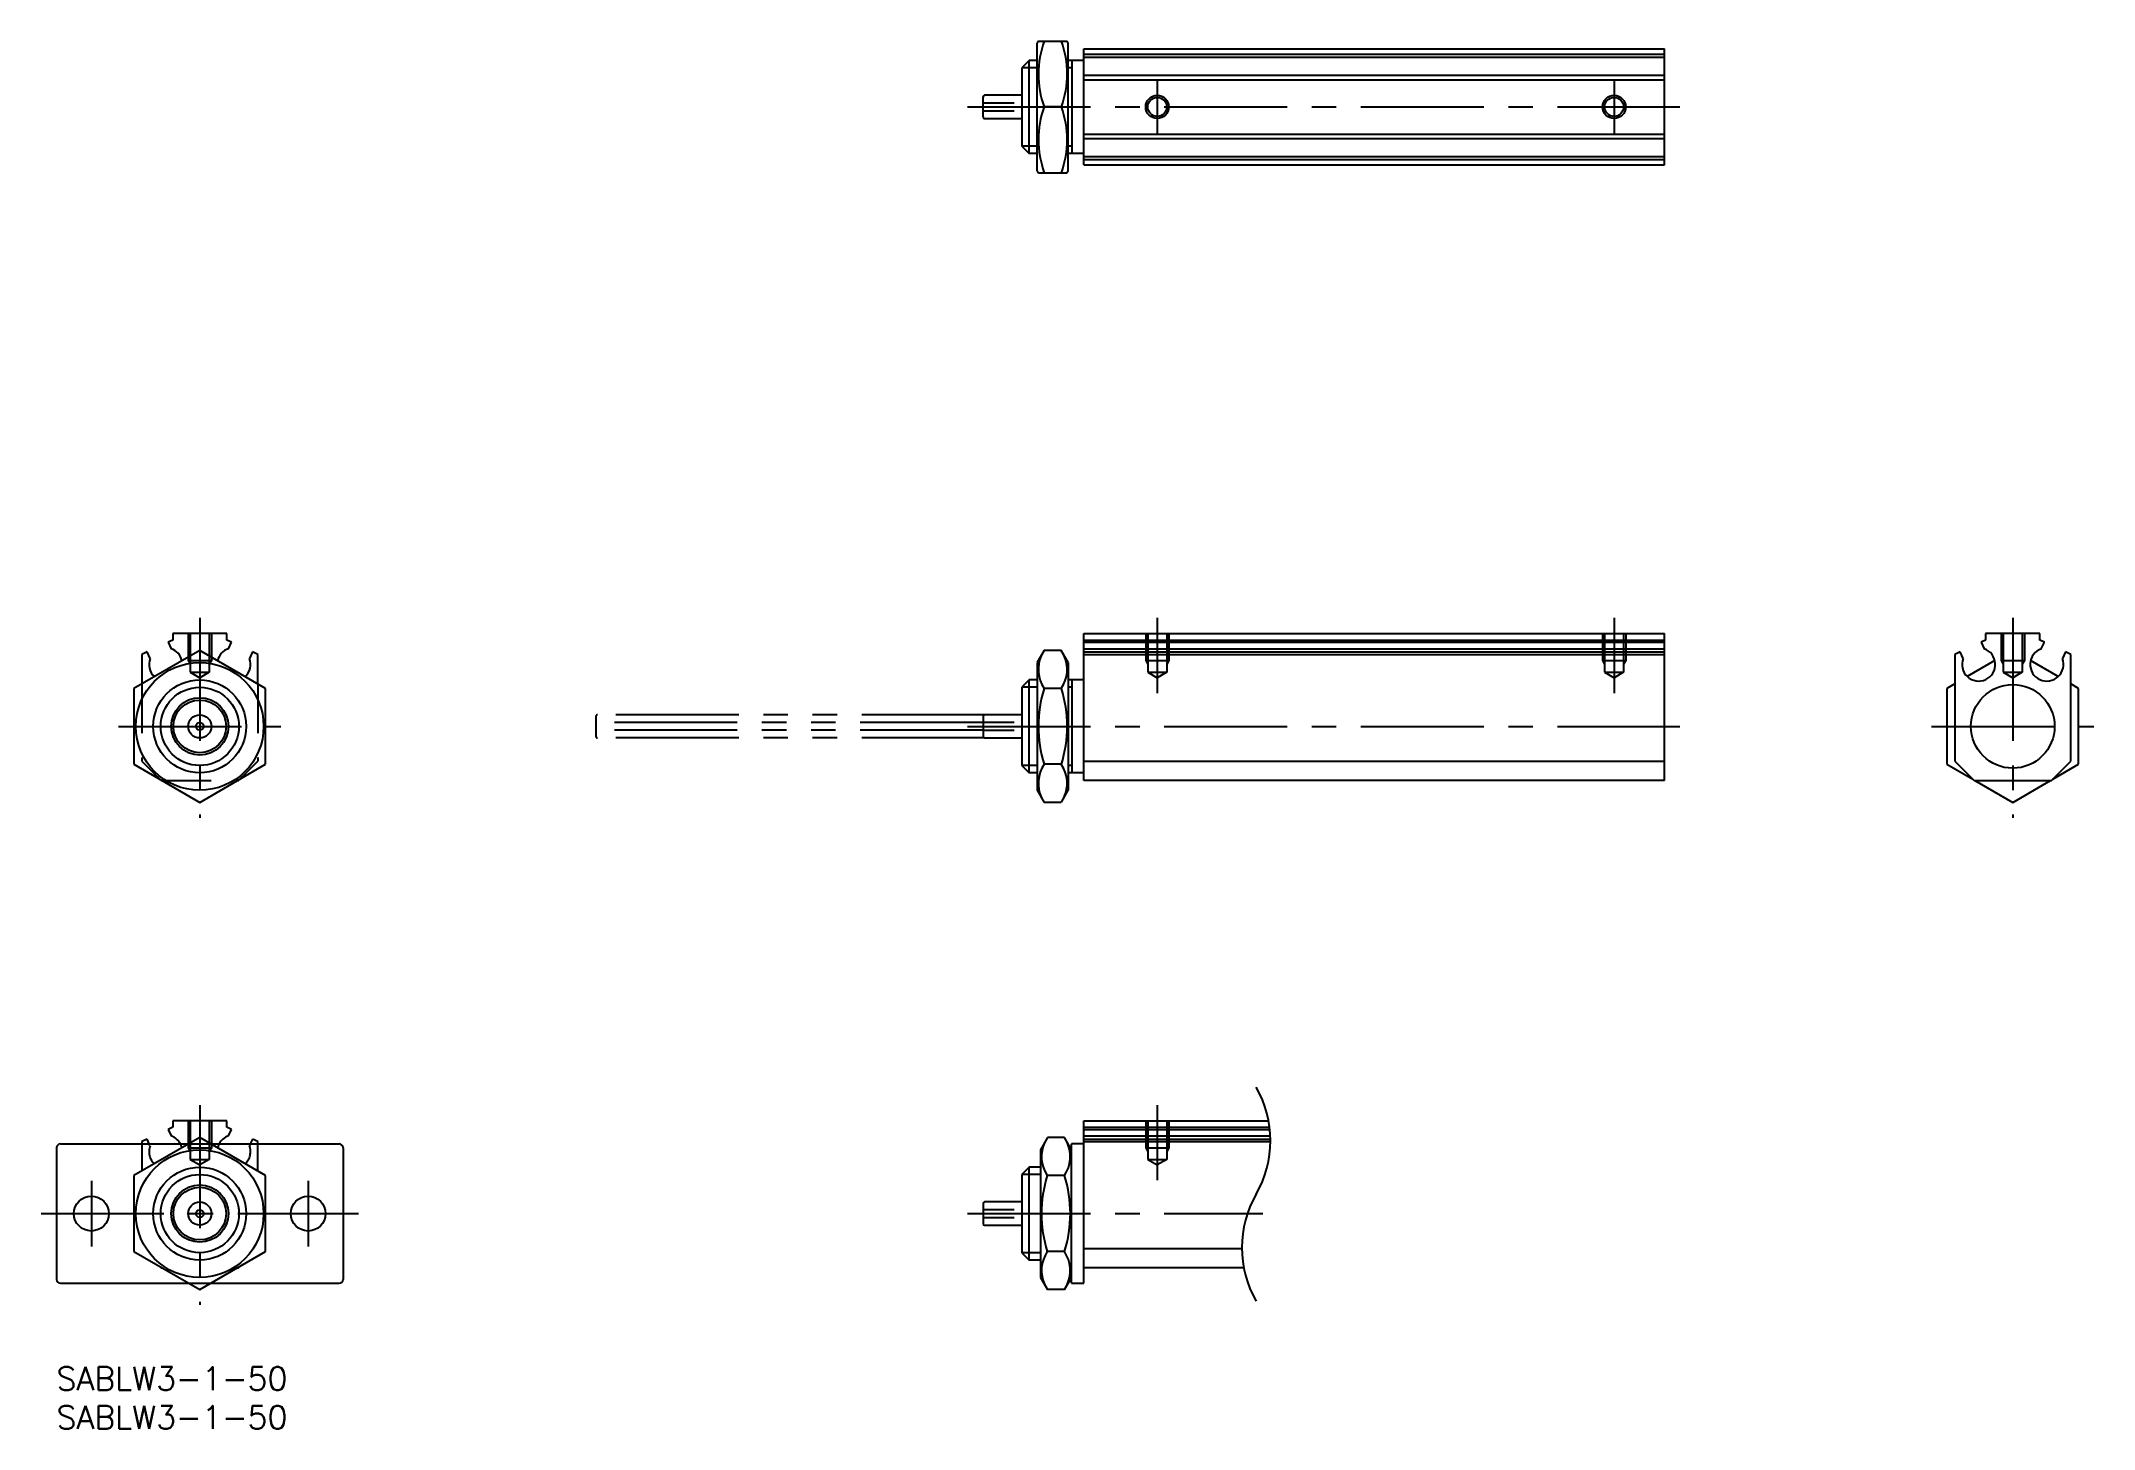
# Model space of a CAD drawing. Extents: x -2 to 263, y -8 to 171.
import ezdxf

# ---------------------------------------------------------------- set-up
doc = ezdxf.new("R2010")
doc.units = 0
doc.header["$LTSCALE"] = 0.5
for name, pattern in [('CENTER', [50.8, 31.75, -6.35, 6.35, -6.35]), ('DASHED', [19.05, 12.7, -6.35]), ('PHANTOM', [63.5, 31.75, -6.35, 6.35, -6.35, 6.35, -6.35])]:
    doc.linetypes.add(name, pattern=pattern)
for name, color, linetype in [('MSM_CENTER', 1, 'CENTER'), ('MSM_CONTINUOUS', 7, 'CONTINUOUS'), ('MSM_DASHED', 4, 'DASHED'), ('MSM_IMAGINARY', 6, 'PHANTOM'), ('MSM_NARROW', 5, 'CONTINUOUS'), ('MSM_PART_NUMBER', 7, 'CONTINUOUS')]:
    doc.layers.add(name, color=color, linetype=linetype)
doc.styles.get("Standard").update_dxf_attribs({"font": 'txt.shx', "height": 3, "bigfont": 'bigfont.shx'})

# ---------------------------------------------------------------- blocks, each defined once
blk = doc.blocks.new('*U3')
at = {"layer": 'MSM_PART_NUMBER'}
blk.add_text('SABLW3-1-50', height=3, dxfattribs=at).set_placement((0, -3))
blk = doc.blocks.new('*U4')
at = {"layer": 'MSM_PART_NUMBER'}
blk.add_text('SABLW3-1-50', height=3, dxfattribs=at).set_placement((0, -8))

msp = doc.modelspace()

# ---------------------------------------------------------------- linework, layer by layer
at = {"layer": 'MSM_CENTER'}
for p, q in [((142.17, 166.23), (142.17, 159.23)), ((201.17, 166.23), (201.17, 159.23)), ((117.67, 162.73), (209.67, 162.73)), ((142.18, 162.73), (142.17, 162.73)), ((18.5, 96.73), (18.5, 70.93)), ((142.17, 96.73), (142.17, 87.02)), ((201.17, 96.73), (201.17, 87.02)), ((252.66, 96.73), (252.66, 70.93)), ((8.01, 82.73), (28.99, 82.73)), ((117.67, 82.73), (209.67, 82.73)), ((242.17, 82.73), (263.15, 82.73)), ((18.5, 33.81), (18.5, 8.01)), ((142.17, 33.81), (142.17, 24.11)), ((4.5, 24.06), (4.5, 15.56)), ((32.5, 24.06), (32.5, 15.56)), ((-2, 19.81), (39, 19.81)), ((117.67, 19.81), (155.81, 19.81))]:
    msp.add_line(p, q, dxfattribs=at)
at = {"layer": 'MSM_CONTINUOUS'}
for p, q in [((126.82, 171.23), (126.67, 170.98)), ((126.67, 154.48), (126.67, 170.98)), ((126.82, 171.23), (130.53, 171.23)), ((130.67, 170.98), (130.53, 171.23)), ((130.67, 154.48), (130.67, 170.98)), ((132.67, 155.23), (132.67, 170.23)), ((132.67, 170.23), (207.67, 170.23)), ((207.67, 155.23), (207.67, 170.23)), ((125.62, 168.73), (124.67, 167.79)), ((124.67, 167.79), (124.67, 157.68)), ((125.62, 156.73), (125.62, 168.73)), ((126.67, 168.73), (125.62, 168.73)), ((132.67, 168.73), (130.67, 168.73)), ((131.17, 156.73), (131.17, 168.73)), ((132.67, 169.54), (207.67, 169.54)), ((132.67, 169.14), (207.67, 169.14)), ((132.67, 166.82), (207.67, 166.82)), ((132.67, 166.23), (207.67, 166.23)), ((119.67, 161.43), (119.67, 164.03)), ((123.67, 163.23), (119.67, 163.23)), ((119.67, 162.23), (123.67, 162.23)), ((124.67, 164.23), (119.87, 164.23)), ((129.78, 162.73), (127.57, 162.73)), ((119.87, 161.23), (124.67, 161.23)), ((132.67, 159.23), (207.67, 159.23)), ((124.67, 157.68), (125.62, 156.73)), ((126.67, 156.73), (125.62, 156.73)), ((132.67, 156.73), (130.67, 156.73)), ((132.67, 158.65), (207.67, 158.65)), ((126.67, 154.48), (126.82, 154.23)), ((126.82, 154.23), (130.53, 154.23)), ((130.53, 154.23), (130.67, 154.48)), ((132.67, 156.32), (207.67, 156.32)), ((132.67, 155.93), (207.67, 155.93)), ((132.67, 155.23), (207.67, 155.23)), ((15, 93.88), (14.41, 93.61)), ((14.41, 93.61), (14.81, 92.76)), ((22, 94.73), (15, 94.73)), ((15, 94.73), (15, 93.88)), ((22, 93.88), (22, 94.73)), ((22.59, 93.61), (22, 93.88)), ((22.19, 92.76), (22.59, 93.61)), ((132.67, 94.73), (207.67, 94.73)), ((132.67, 75.73), (132.67, 94.73)), ((132.67, 93.88), (207.67, 93.88)), ((132.67, 93.61), (207.67, 93.61)), ((207.67, 75.73), (207.67, 94.73)), ((249.16, 93.88), (248.57, 93.61)), ((248.57, 93.61), (248.97, 92.76)), ((249.16, 94.73), (249.16, 93.88)), ((256.16, 94.73), (249.16, 94.73)), ((256.16, 93.88), (256.16, 94.73)), ((256.75, 93.61), (256.16, 93.88)), ((256.35, 92.76), (256.75, 93.61)), ((18.5, 92.55), (10, 87.64)), ((11.69, 92.34), (11, 92.02)), ((11, 92.02), (11, 88.22)), ((12.09, 91.5), (11.69, 92.34)), ((27, 87.64), (18.5, 92.55)), ((25.31, 92.34), (24.91, 91.5)), ((26, 92.02), (25.31, 92.34)), ((26, 88.22), (26, 92.02)), ((127.58, 92.55), (126.67, 90.98)), ((126.67, 90.98), (126.67, 74.48)), ((129.77, 92.55), (127.58, 92.55)), ((130.67, 90.98), (129.77, 92.55)), ((130.67, 90.98), (130.67, 74.48)), ((132.67, 92.76), (207.67, 92.76)), ((132.67, 92.34), (207.67, 92.34)), ((132.67, 92.02), (207.67, 92.02)), ((245.85, 92.34), (245.16, 92.02)), ((245.16, 92.02), (245.16, 78.23)), ((246.25, 91.5), (245.85, 92.34)), ((250.35, 91.22), (246.79, 89.16)), ((258.53, 89.16), (254.96, 91.22)), ((259.46, 92.34), (259.07, 91.5)), ((260.16, 92.02), (259.46, 92.34)), ((260.16, 78.23), (260.16, 92.02)), ((10, 87.64), (10, 77.83)), ((27, 77.83), (27, 87.64)), ((125.62, 88.73), (124.67, 87.79)), ((124.67, 87.79), (124.67, 77.68)), ((125.62, 76.73), (125.62, 88.73)), ((126.67, 88.73), (125.62, 88.73)), ((129.78, 87.63), (127.57, 87.63)), ((132.67, 88.73), (130.67, 88.73)), ((131.17, 76.73), (131.17, 88.73)), ((245.16, 88.22), (244.16, 87.64)), ((244.16, 87.64), (244.16, 77.83)), ((261.16, 87.64), (260.16, 88.22)), ((261.16, 77.83), (261.16, 87.64)), ((119.67, 84.03), (119.67, 81.43)), ((123.67, 83.23), (119.67, 83.23)), ((119.67, 82.23), (123.67, 82.23)), ((124.67, 84.23), (119.87, 84.23)), ((119.87, 81.23), (124.67, 81.23)), ((10, 77.83), (18.5, 72.92)), ((18.5, 72.92), (27, 77.83)), ((124.67, 77.68), (125.62, 76.73)), ((129.78, 77.83), (127.57, 77.83)), ((132.67, 78.23), (207.67, 78.23)), ((244.16, 77.83), (247.49, 75.9)), ((245.16, 78.23), (247.66, 75.73)), ((257.66, 75.73), (260.16, 78.23)), ((257.83, 75.9), (261.16, 77.83)), ((13.33, 75.9), (13.5, 75.73)), ((13.5, 75.73), (13.62, 75.73)), ((23.38, 75.73), (23.5, 75.73)), ((23.5, 75.73), (23.67, 75.9)), ((126.67, 76.73), (125.62, 76.73)), ((126.67, 74.48), (127.58, 72.92)), ((129.78, 72.93), (130.67, 74.48)), ((132.67, 76.73), (130.67, 76.73)), ((207.67, 75.73), (132.67, 75.73)), ((247.66, 75.73), (257.66, 75.73)), ((247.78, 75.73), (252.66, 72.92)), ((252.66, 72.92), (257.53, 75.73)), ((129.77, 72.92), (127.58, 72.92)), ((18.5, 29.63), (10, 24.72)), ((11.69, 29.42), (11, 29.1)), ((11.98, 28.81), (11.69, 29.42)), ((15, 30.96), (14.41, 30.69)), ((14.41, 30.69), (14.81, 29.84)), ((22, 31.81), (15, 31.81)), ((15, 31.81), (15, 30.96)), ((27, 24.72), (18.5, 29.63)), ((22, 30.96), (22, 31.81)), ((22.59, 30.69), (22, 30.96)), ((22.19, 29.84), (22.59, 30.69)), ((25.31, 29.42), (25.02, 28.81)), ((26, 29.1), (25.31, 29.42)), ((127.98, 29.63), (127.07, 28.06)), ((130.17, 29.63), (127.98, 29.63)), ((131.07, 28.06), (130.17, 29.63)), ((132.67, 31.81), (156.55, 31.81)), ((132.67, 12.81), (132.67, 31.81)), ((132.67, 30.96), (156.68, 30.96)), ((132.67, 30.69), (156.71, 30.69)), ((132.67, 29.84), (156.78, 29.84)), ((132.67, 29.42), (156.79, 29.42)), ((0, 28.31), (0, 11.31)), ((0.5, 28.81), (17.11, 28.81)), ((11, 29.1), (11, 28.81)), ((12.07, 28.62), (11.98, 28.81)), ((19.89, 28.81), (36.5, 28.81)), ((25.02, 28.81), (24.91, 28.58)), ((26, 28.81), (26, 29.1)), ((37, 28.31), (37, 11.31)), ((127.07, 28.06), (127.07, 11.56)), ((132.67, 28.81), (131.07, 28.81)), ((131.07, 10.81), (131.07, 28.81)), ((132.67, 29.1), (156.79, 29.1)), ((132.67, 10.81), (132.67, 28.81)), ((10, 24.72), (10, 14.91)), ((27, 14.91), (27, 24.72)), ((125.62, 25.81), (124.67, 24.87)), ((124.67, 24.87), (124.67, 14.76)), ((125.62, 13.81), (125.62, 25.81)), ((127.07, 25.81), (125.62, 25.81)), ((130.18, 24.71), (127.97, 24.71)), ((124.67, 21.31), (119.87, 21.31)), ((119.67, 21.11), (119.67, 18.51)), ((123.67, 20.31), (119.67, 20.31)), ((119.67, 19.31), (123.67, 19.31)), ((119.87, 18.31), (124.67, 18.31)), ((10, 14.91), (18.5, 10)), ((18.5, 10), (27, 14.91)), ((124.67, 14.76), (125.62, 13.81)), ((127.07, 13.81), (125.62, 13.81)), ((130.18, 14.91), (127.97, 14.91)), ((132.67, 15.31), (153.09, 15.31)), ((0.5, 10.81), (17.11, 10.81)), ((19.89, 10.81), (36.5, 10.81)), ((127.07, 11.56), (127.98, 10)), ((130.18, 10.01), (131.07, 11.56)), ((131.07, 10.81), (132.67, 10.81)), ((153.34, 12.81), (132.67, 12.81)), ((130.17, 10), (127.98, 10))]:
    msp.add_line(p, q, dxfattribs=at)
for centre, radius in [((142.17, 162.73), 1.23), ((201.17, 162.73), 1.23), ((18.5, 82.73), 8.25), ((18.5, 82.73), 6), ((252.66, 82.73), 5.4), ((18.5, 82.73), 3.7), ((18.5, 82.73), 3.4), ((18.5, 82.73), 1.5), ((18.5, 82.73), 0.5), ((18.5, 19.81), 8.25), ((18.5, 19.81), 6), ((4.5, 19.81), 2.25), ((18.5, 19.81), 3.7), ((18.5, 19.81), 3.4), ((18.5, 19.81), 1.5), ((32.5, 19.81), 2.25), ((18.5, 19.81), 0.5)]:
    msp.add_circle(centre, radius, dxfattribs=at)
for centre, radius, start, end in [((139.07, 166.98), 12.26, 159.6793, 200.2562), ((118.28, 166.98), 12.26, 339.7438, 20.3207), ((119.87, 164.03), 0.2, 90, 180), ((139.07, 158.49), 12.26, 159.7438, 200.3207), ((118.28, 158.49), 12.26, 339.6793, 20.2562), ((119.87, 161.43), 0.2, 180, 270), ((14.1, 90.73), 2.15, 159.2407, 226.989), ((14.1, 90.73), 2.15, 13.011, 70.7593), ((22.9, 90.73), 2.15, 109.2407, 166.989), ((22.9, 90.73), 2.15, 313.011, 20.7593), ((131.15, 90.08), 4.34, 154.5698, 214.3685), ((126.19, 90.08), 4.34, 325.6315, 25.4302), ((248.26, 90.73), 2.15, 159.2407, 70.7593), ((257.06, 90.73), 2.15, 109.2407, 20.7593), ((143.03, 82.73), 16.22, 162.4121, 197.5879), ((114.32, 82.73), 16.22, 342.4121, 17.5879), ((119.87, 84.03), 0.2, 90, 180), ((119.87, 81.43), 0.2, 180, 270), ((131.15, 75.38), 4.34, 145.6315, 205.4302), ((126.19, 75.38), 4.34, 334.5698, 34.3685), ((14.1, 27.81), 2.15, 27.7177, 70.7593), ((22.9, 27.81), 2.15, 109.2407, 152.2823), ((0.5, 28.31), 0.5, 90, 180), ((36.5, 28.31), 0.5, 0, 90), ((131.55, 27.17), 4.34, 154.5698, 214.3685), ((126.59, 27.17), 4.34, 325.6315, 25.4302), ((143.43, 19.81), 16.22, 162.4121, 197.5879), ((114.72, 19.81), 16.22, 342.4121, 17.5879), ((119.87, 21.11), 0.2, 90, 180), ((119.87, 18.51), 0.2, 180, 270), ((131.55, 12.46), 4.34, 145.6315, 205.4302), ((126.59, 12.46), 4.34, 334.5698, 34.3685), ((0.5, 11.31), 0.5, 180, 270), ((36.5, 11.31), 0.5, 270, 0)]:
    msp.add_arc(centre, radius, start, end, dxfattribs=at)
at = {"layer": 'MSM_DASHED'}
for p, q in [((17, 94.73), (17, 91.23)), ((17.27, 94.73), (17.27, 89.73)), ((19.73, 94.73), (19.73, 89.73)), ((20, 94.73), (20, 91.23)), ((140.67, 94.73), (140.67, 91.23)), ((140.94, 94.73), (140.94, 89.73)), ((143.4, 94.73), (143.4, 89.73)), ((143.67, 94.73), (143.67, 91.23)), ((199.67, 94.73), (199.67, 91.23)), ((199.94, 94.73), (199.94, 89.73)), ((202.4, 94.73), (202.4, 89.73)), ((202.67, 94.73), (202.67, 91.23)), ((251.16, 94.73), (251.16, 91.23)), ((251.43, 94.73), (251.43, 89.73)), ((253.89, 94.73), (253.89, 89.73)), ((254.16, 94.73), (254.16, 91.23)), ((17, 91.23), (17.27, 90.77)), ((17, 91.23), (20, 91.23)), ((20, 91.23), (19.73, 90.77)), ((140.67, 91.23), (140.94, 90.77)), ((140.67, 91.23), (143.67, 91.23)), ((143.67, 91.23), (143.4, 90.77)), ((199.67, 91.23), (199.94, 90.77)), ((199.67, 91.23), (202.67, 91.23)), ((202.67, 91.23), (202.4, 90.77)), ((251.16, 91.23), (251.43, 90.77)), ((251.16, 91.23), (254.16, 91.23)), ((254.16, 91.23), (253.89, 90.77)), ((11, 88.22), (11, 78.23)), ((17.27, 89.73), (19.73, 89.73)), ((17.27, 89.73), (18.5, 89.02)), ((19.73, 89.73), (18.5, 89.02)), ((26, 88.22), (26, 78.23)), ((140.94, 89.73), (143.4, 89.73)), ((140.94, 89.73), (142.17, 89.02)), ((143.4, 89.73), (142.17, 89.02)), ((199.94, 89.73), (202.4, 89.73)), ((199.94, 89.73), (201.17, 89.02)), ((202.4, 89.73), (201.17, 89.02)), ((251.43, 89.73), (253.89, 89.73)), ((251.43, 89.73), (252.66, 89.02)), ((253.89, 89.73), (252.66, 89.02)), ((11, 78.23), (13.33, 75.9)), ((23.67, 75.9), (26, 78.23)), ((13.62, 75.73), (23.38, 75.73)), ((17, 31.81), (17, 28.31)), ((17.27, 31.81), (17.27, 26.81)), ((19.73, 31.81), (19.73, 26.81)), ((20, 31.81), (20, 28.31)), ((140.67, 31.81), (140.67, 28.31)), ((140.94, 31.81), (140.94, 26.81)), ((143.4, 31.81), (143.4, 26.81)), ((143.67, 31.81), (143.67, 28.31)), ((11, 28.81), (11, 25.3)), ((17, 28.31), (17.27, 27.85)), ((17, 28.31), (20, 28.31)), ((17.11, 28.81), (19.89, 28.81)), ((17.27, 26.81), (19.73, 26.81)), ((17.27, 26.81), (18.5, 26.11)), ((19.73, 26.81), (18.5, 26.11)), ((20, 28.31), (19.73, 27.85)), ((26, 25.3), (26, 28.81)), ((140.67, 28.31), (140.94, 27.85)), ((140.67, 28.31), (143.67, 28.31)), ((140.94, 26.81), (143.4, 26.81)), ((140.94, 26.81), (142.17, 26.11)), ((143.4, 26.81), (142.17, 26.11)), ((143.67, 28.31), (143.4, 27.85)), ((13.33, 12.98), (13.5, 12.81)), ((13.5, 12.81), (13.62, 12.81)), ((17.11, 10.81), (19.89, 10.81)), ((23.38, 12.81), (23.5, 12.81)), ((23.5, 12.81), (23.67, 12.98))]:
    msp.add_line(p, q, dxfattribs=at)
for centre, start, end in [((14.1, 27.81), 159.2407, 226.989), ((14.1, 27.81), 13.011, 27.7177), ((22.9, 27.81), 152.2823, 166.989), ((22.9, 27.81), 313.011, 20.7593)]:
    msp.add_arc(centre, 2.15, start, end, dxfattribs=at)
at = {"layer": 'MSM_IMAGINARY'}
for p, q in [((69.67, 84.03), (69.67, 81.43)), ((119.67, 83.23), (69.67, 83.23)), ((119.67, 82.23), (69.67, 82.23)), ((119.87, 84.23), (69.87, 84.23)), ((119.87, 81.23), (69.87, 81.23))]:
    msp.add_line(p, q, dxfattribs=at)
for centre, start, end in [((69.87, 84.03), 90, 180), ((69.87, 81.43), 180, 270)]:
    msp.add_arc(centre, 0.2, start, end, dxfattribs=at)
at = {"layer": 'MSM_NARROW'}
for p, q in [((126.67, 167.79), (124.67, 167.79)), ((131.17, 167.79), (130.67, 167.79)), ((126.67, 157.68), (124.67, 157.68)), ((131.17, 157.68), (130.67, 157.68)), ((126.67, 87.79), (124.67, 87.79)), ((131.17, 87.79), (130.67, 87.79)), ((126.67, 77.68), (124.67, 77.68)), ((131.17, 77.68), (130.67, 77.68)), ((127.07, 24.87), (124.67, 24.87)), ((127.07, 14.76), (124.67, 14.76))]:
    msp.add_line(p, q, dxfattribs=at)
for centre, radius in [((142.17, 162.73), 1.5), ((201.17, 162.73), 1.5), ((18.5, 82.73), 5.05), ((18.5, 19.81), 5.05)]:
    msp.add_circle(centre, radius, dxfattribs=at)
for centre, start, end in [((142.98, 29.22), 330, 30), ((166.9, 15.41), 150, 210)]:
    msp.add_arc(centre, 13.81, start, end, dxfattribs=at)

# ---------------------------------------------------------------- block references
at = {"layer": 'MSM_CONTINUOUS'}
for name in ['*U3', '*U4']:
    msp.add_blockref(name, (0, 0), dxfattribs=at)

doc.saveas('drawing.dxf')
